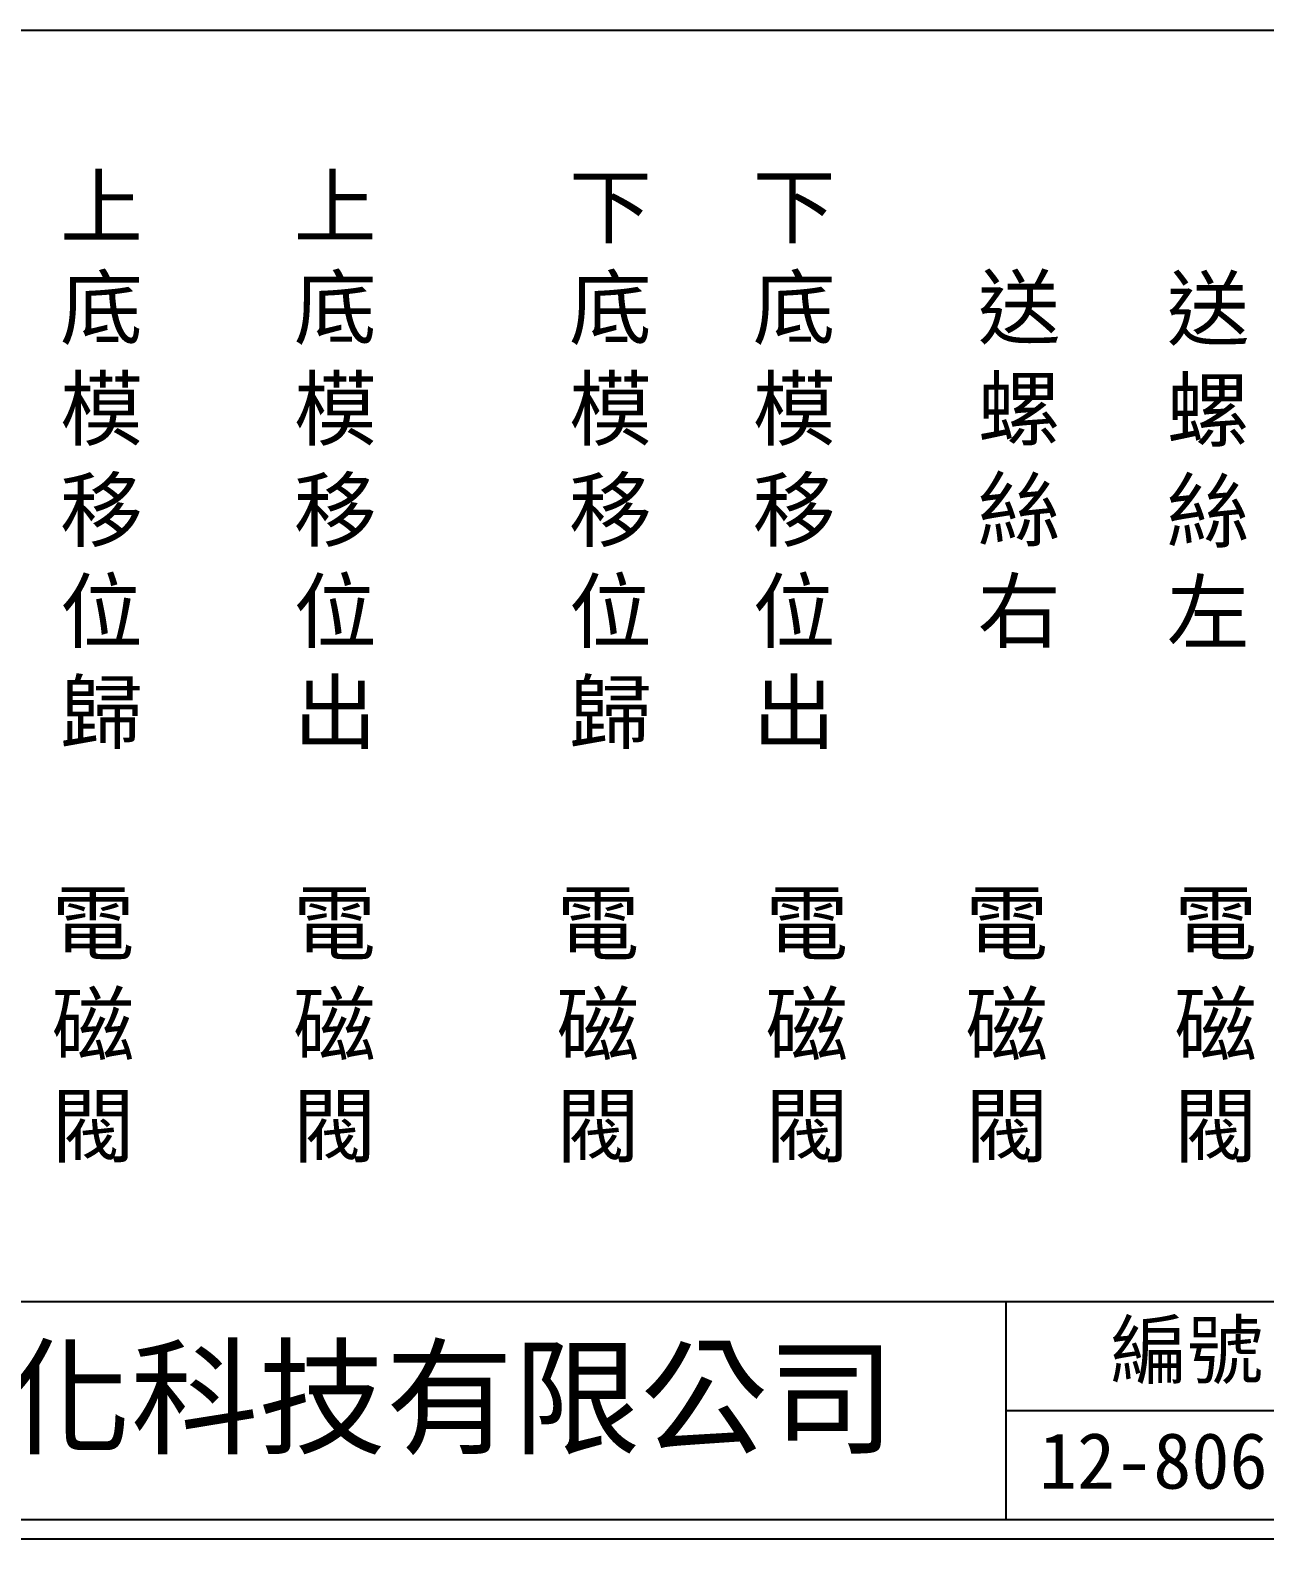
# Model space of a CAD drawing. Extents: x 889 to 1176, y 251 to 455.
# Drawn here: x 962.1 to 1041.5, y 251.2 to 348.2 of the extents above; entities that cross this region are included whole.
import ezdxf

# ---------------------------------------------------------------- set-up
doc = ezdxf.new("R2010")
doc.units = 0
doc.layers.add('圖框層', color=7, linetype='CONTINUOUS')
doc.layers.add('標尺寸層', color=3, linetype='CONTINUOUS')
doc.styles.add('CNS', font='romanc.shx', dxfattribs={"bigfont": 'chineset.shx'})
doc.styles.add('STSL', font='KAIU.TTF')

msp = doc.modelspace()

# ---------------------------------------------------------------- linework, layer by layer
at = {"layer": '圖框層', "color": 7}
for p, q in [((890.321, 266.445), (1174.821, 266.445)), ((1024.821, 252.445), (1024.821, 266.445)), ((1024.821, 259.445), (1174.821, 259.445)), ((890.321, 252.445), (1174.821, 252.445)), ((889.071, 251.195), (1176.071, 251.195))]:
    msp.add_line(p, q, dxfattribs=at)
at = {"layer": '標尺寸層', "color": 7}
msp.add_line((893.818, 348.153), (1171.69, 348.153), dxfattribs=at)

# ---------------------------------------------------------------- texts
at = {"layer": '圖框層', "color": 4, "style": 'STSL'}
for s, height, p in [('編號', 3.6, (1031.536, 261.532)), ('泓陞自動化科技有限公司', 6, (927.675, 257.271)), ('12-806', 3.6, (1026.935, 254.419))]:
    msp.add_text(s, height=height, dxfattribs=at).set_placement(p)
at = {"layer": '標尺寸層', "color": 7, "char_height": 3.9, "attachment_point": 5, "style": 'CNS'}
for s, insert, width in [('{\\fDFKai-SB|b0|i0|c136|p65;上底模移位歸}', (966.694, 320.36), 2.84806), ('{\\fDFKai-SB|b0|i0|c136|p65;上底模移位出}', (981.717, 320.36), 2.84806), ('{\\fDFKai-SB|b0|i0|c136|p65;下底模移位歸}', (999.399, 320.36), 2.84806), ('{\\fDFKai-SB|b0|i0|c136|p65;下底模移位出}', (1011.203, 320.36), 2.84806), ('{\\fDFKai-SB|b0|i0|c136|p65;送螺絲右}', (1025.666, 320.36), 2.84806), ('{\\fDFKai-SB|b0|i0|c136|p65;送螺絲左}', (1037.81, 320.36), 2.84806), ('{\\fDFKai-SB|b0|i0|c136|p65;電磁閥}', (966.161, 284.036), 8.6627), ('{\\fDFKai-SB|b0|i0|c136|p65;電磁閥}', (981.67, 284.036), 8.6627), ('{\\fDFKai-SB|b0|i0|c136|p65;電磁閥}', (998.603, 284.036), 8.6627), ('{\\fDFKai-SB|b0|i0|c136|p65;電磁閥}', (1012.027, 284.036), 8.6627), ('{\\fDFKai-SB|b0|i0|c136|p65;電磁閥}', (1024.871, 284.036), 8.6627), ('{\\fDFKai-SB|b0|i0|c136|p65;電磁閥}', (1038.294, 284.036), 8.6627)]:
    msp.add_mtext(s, dxfattribs=dict(at, insert=insert, width=width))

doc.saveas('drawing.dxf')
